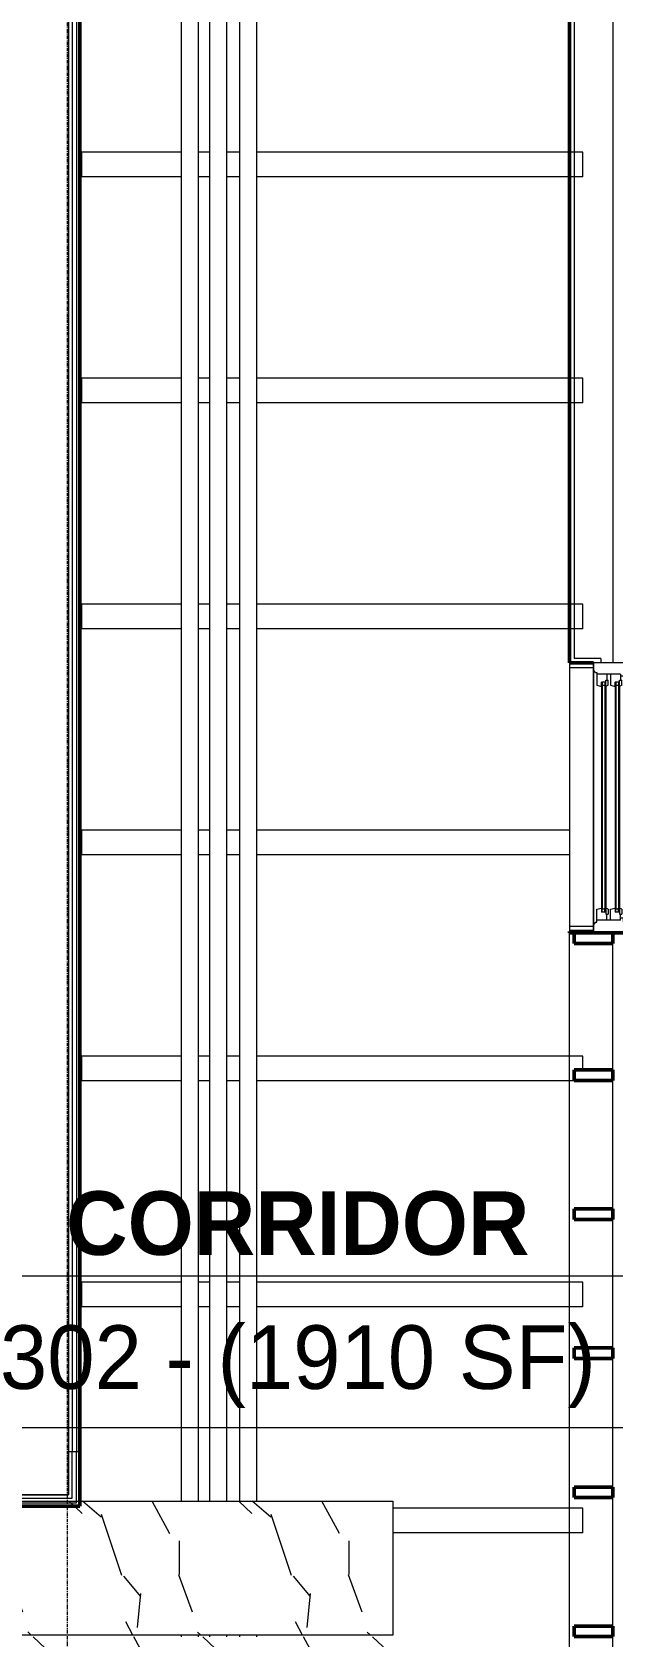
# Model space of a CAD drawing. Header units: inches. Extents: x -4218 to -1830, y 9767 to 12426.
# Drawn here: x -3486.3 to -3404.2, y 11007.3 to 11234.5 of the extents above; entities that cross this region are included whole.
import ezdxf

# ---------------------------------------------------------------- set-up
doc = ezdxf.new("R2010")
doc.units = ezdxf.units.IN
doc.header["$MEASUREMENT"] = 0
doc.linetypes.add('Grid Line 1_2_', pattern=[0.875, 0.5, -0.125, 0.125, -0.125])
for name, color, linetype, lineweight in [('0-1', 7, 'Continuous', 5), ('A-AREA-IDEN', 2, 'Continuous', 9), ('A-CLNG-1', 252, 'Continuous', 9), ('A-CLNG-2', 10, 'Continuous', 9), ('A-CLNG-PATT-1', 9, 'Continuous', 13), ('A-DETL-MBND', 5, 'Continuous', 9), ('A-GLAZ-1', 151, 'Continuous', 9), ('A-GLAZ-2', 151, 'Continuous', 20), ('A-GLAZ-CWMG', 51, 'Continuous', 9), ('A-GLAZ-CWMG-1', 51, 'Continuous', 50), ('A-ROOF-1', 132, 'Continuous', 9), ('A-WALL', 113, 'Continuous', 13), ('A-WALL-2', 250, 'Continuous', 13), ('A-WALL-7', 113, 'Continuous', 9), ('A-WALL-8', 113, 'Continuous', 50), ('I-WALL-1', 7, 'Continuous', 50), ('I-WALL-3', 252, 'Continuous', 9), ('I-WALL-4', 253, 'Continuous', 9), ('P-PIPE-1', 10, 'Continuous', 9), ('S-BEAM', 12, 'Continuous', 9), ('S-GRID-1', 1, 'Grid Line 1_2_', 9)]:
    doc.layers.add(name, color=color, linetype=linetype, lineweight=lineweight)
doc.styles.add('Century Gothic', font='ufonts.com_century-gothic.ttf', dxfattribs={"height": 9})
doc.styles.add('Century Gothic_B', font='GOTHICB.TTF', dxfattribs={"height": 9})

# ---------------------------------------------------------------- blocks, each defined once
blk = doc.blocks.new('CTR - 1st Phase - Common Walls_rvt-1-BACKGROUND - RCP - 3RD FLOOR')
at = {"layer": 'A-CLNG-PATT-1'}
h = blk.add_hatch(dxfattribs=at)
h.set_pattern_fill('FP_1', color=256, style=0, pattern_type=2)
h.set_pattern_definition([(108.435, (6.24, 0), (-23.9995167, 47.999875), [9.107, -66.787]), (139.399, (3.36, 8.64), (-144.0005735, 119.9994401), [4.425, -216.844]), (136.848, (24, 11.52), (-360.00235884, 335.99803914), [10.527, -515.834]), (109.983, (16.32, 18.72), (-71.99926767, 192.0004429), [5.618, -275.295]), (90, (14.4, 0), (-24, 24), [4.8, -19.2]), (118.443, (14.4, 4.8), (168.000806133, -311.999948405), [13.101, -641.971]), (84.289, (8.16, 16.32), (-24.00143285, -215.9997167), [4.824, -236.373]), (129.806, (8.64, 21.12), (96.0006462, -119.9991583), [3.749, -183.697])])
h.paths.add_polyline_path([(-3478.3, 10949.97), (-3435.32, 10949.97), (-3435.32, 10968.92), (-3478.3, 10968.92), (-3478.3, 10959.13)], flags=0)
h.paths.add_polyline_path([(-3498.05, 10969.17), (-3435.32, 10969.17), (-3435.32, 11007.32), (-3498.93, 11007.32), (-3498.93, 10971.49), (-3497.3, 10971.49), (-3497.3, 10969.49), (-3498.93, 10969.49), (-3498.93, 10969.17), (-3498.45, 10969.17)], flags=0)
h.paths.add_polyline_path([(-3497.3, 11007.57), (-3435.32, 11007.57), (-3435.32, 11026.52), (-3498.93, 11026.52), (-3498.93, 11009.49), (-3497.3, 11009.49), (-3497.3, 11008.06)], flags=0)
at = {"layer": 'A-CLNG-1'}
blk.add_line((-3498.93, 11026.52), (-3479.55, 11026.52), dxfattribs=at)
at = {"layer": 'A-CLNG-2'}
for p, q in [((-3479.55, 11026.52), (-3435.32, 11026.52)), ((-3435.32, 11026.52), (-3435.32, 11007.57)), ((-3435.32, 11007.57), (-3497.3, 11007.57))]:
    blk.add_line(p, q, dxfattribs=at)
at = {"layer": 'A-WALL-2'}
for p, q in [((-3481.17, 11362.61), (-3481.17, 11033.56)), ((-3480.67, 11362.61), (-3480.67, 11033.56)), ((-3480.05, 11362.61), (-3480.05, 11033.56)), ((-3481.17, 11032.94), (-3481.17, 11033.56)), ((-3481.17, 11027.44), (-3481.17, 11032.94)), ((-3480.67, 11027.44), (-3480.67, 11033.56)), ((-3480.05, 11026.94), (-3480.05, 11033.56)), ((-3499.17, 11027.44), (-3481.17, 11027.44)), ((-3498.67, 11026.94), (-3480.67, 11026.94)), ((-3498.05, 11026.31), (-3480.05, 11026.31)), ((-3480.67, 11026.94), (-3480.67, 11027.44)), ((-3480.05, 11026.31), (-3480.05, 11026.94))]:
    blk.add_line(p, q, dxfattribs=at)
at = {"layer": 'I-WALL-1'}
for p, q in [((-3479.55, 11362.61), (-3479.55, 11033.56)), ((-3479.55, 11033.56), (-3479.55, 11026.31)), ((-3479.55, 11025.81), (-3497.55, 11025.81)), ((-3479.55, 11026.31), (-3479.55, 11025.81))]:
    blk.add_line(p, q, dxfattribs=at)
at = {"layer": 'I-WALL-3'}
for p in [(-3479.55, 11362.61), (-3479.55, 11026.52)]:
    blk.add_line(p, (-3479.55, 11033.56), dxfattribs=at)
at = {"layer": 'I-WALL-4'}
blk.add_line((-3481.17, 11033.56), (-3479.55, 11033.56), dxfattribs=at)
blk.add_line((-3481.17, 11033.56), (-3479.55, 11033.56), dxfattribs=at)
at = {"layer": 'P-PIPE-1'}
for p, q in [((-3465.19, 11026.52), (-3465.19, 11687.66)), ((-3462.81, 11687.66), (-3462.81, 11026.52)), ((-3461.19, 11026.52), (-3461.19, 11687.66)), ((-3458.81, 11687.66), (-3458.81, 11026.52)), ((-3456.94, 11026.52), (-3456.94, 11687.66)), ((-3454.57, 11687.66), (-3454.57, 11026.52)), ((-3465.19, 11007.32), (-3465.19, 11007.57)), ((-3462.81, 11007.57), (-3462.81, 11007.32)), ((-3461.19, 11007.32), (-3461.19, 11007.57)), ((-3458.81, 11007.57), (-3458.81, 11007.32)), ((-3456.94, 11007.32), (-3456.94, 11007.57)), ((-3454.57, 11007.57), (-3454.57, 11007.32))]:
    blk.add_line(p, q, dxfattribs=at)
blk = doc.blocks.new('Rectangular Mullion - Stud - Vertical-2194501-BACKGROUND - RCP - 3RD FLOOR')
at = {"layer": 'A-GLAZ-CWMG-1'}
for p, q in [((-1.5, -2.75), (-1.5, 2.75)), ((-1.5, 2.75), (0, 2.75)), ((0, 2.75), (0, -2.75)), ((0, -2.75), (-1.5, -2.75))]:
    blk.add_line(p, q, dxfattribs=at)
blk = doc.blocks.new('Rectangular Mullion - Stud - Vertical-2194370-BACKGROUND - RCP - 3RD FLOOR')
at = {"layer": 'A-GLAZ-CWMG-1'}
for p, q in [((1.5, 2.75), (0, 2.75)), ((0, 2.75), (0, -2.75)), ((1.5, -2.75), (1.5, 2.75)), ((0, -2.75), (1.5, -2.75))]:
    blk.add_line(p, q, dxfattribs=at)
blk = doc.blocks.new('Window-Double_Hung-Andersen-400_Series-Tilt_Wash - DOUBLE HUNG - COTTAGE - 3RD FLOOR-2888224-BACKGROUND - RCP - 3RD FLOOR')
at = {"layer": 'A-GLAZ-1'}
for p, q in [((-16.29, 2.5), (-15.7, 2.5)), ((-15.82, 2.5), (-15.82, 2.12)), ((-15.7, 2.62), (15.7, 2.62)), ((-15.7, 2.5), (15.7, 2.5)), ((16.29, 2.5), (15.7, 2.5)), ((15.82, 2.5), (15.82, 2.12)), ((-16.29, 2.12), (-15.7, 2.12)), ((-16.29, 0.56), (-15.7, 0.56)), ((-16.29, 0.19), (-15.7, 0.19)), ((-15.82, 0.56), (-15.82, 0.19)), ((-15.7, 2.12), (15.7, 2.12)), ((-15.7, 2), (15.7, 2)), ((-15.7, 0.69), (15.7, 0.69)), ((-15.7, 0.56), (15.7, 0.56)), ((-15.7, 0.19), (15.7, 0.19)), ((-15.7, 0.06), (15.7, 0.06)), ((16.29, 2.12), (15.7, 2.12)), ((16.29, 0.56), (15.7, 0.56)), ((16.29, 0.19), (15.7, 0.19)), ((15.82, 0.56), (15.82, 0.19)), ((18.95, -1.06), (-18.95, -1.06)), ((-18.95, -1.06), (-18.95, -4.44)), ((-18.32, -1.06), (-18.32, -4.44)), ((18.32, -1.06), (18.32, -4.44)), ((18.95, -4.44), (18.95, -1.06)), ((-19.01, -2.44), (-19.01, -3.94)), ((-19.01, -2.44), (-18.95, -2.44)), ((-19.01, -3.94), (-18.95, -3.94)), ((-18.95, -4.44), (18.95, -4.44)), ((18.95, -2.44), (19.01, -2.44)), ((18.95, -3.94), (19.01, -3.94)), ((19.01, -3.94), (19.01, -2.44))]:
    blk.add_line(p, q, dxfattribs=at)
at = {"layer": 'A-GLAZ-2'}
for p, q in [((19.01, 4.81), (-19.01, 4.81)), ((-19.01, 4.81), (-19.01, -1.06)), ((-18.2, 4.81), (-18.2, 4)), ((18.2, 4.81), (18.2, 4)), ((19.01, -1.06), (19.01, 4.81)), ((-19.01, 3.44), (-20.51, 3.44)), ((-18.2, 4), (-17.92, 4)), ((-17.92, 4), (-17.61, 3.19)), ((-17.61, 3.19), (-17.14, 3.19)), ((-17.42, 2.75), (-16.57, 2.75)), ((-17.42, 2.75), (-17.42, -0.56)), ((-17.14, 3.19), (-17.14, 2.75)), ((-15.86, 2.97), (-16.57, 2.97)), ((-16.57, 2.62), (-16.57, 2.97)), ((-15.7, 2.62), (-16.57, 2.62)), ((-16.29, 2.62), (-16.29, 2)), ((-15.86, 2.97), (-15.7, 2.62)), ((15.86, 2.97), (15.7, 2.62)), ((15.7, 2.62), (16.57, 2.62)), ((15.86, 2.97), (16.57, 2.97)), ((16.29, 2.62), (16.29, 2)), ((16.57, 2.62), (16.57, 2.97)), ((17.42, 2.75), (16.57, 2.75)), ((17.14, 3.19), (17.14, 2.75)), ((17.61, 3.19), (17.14, 3.19)), ((17.42, 2.75), (17.42, -0.56)), ((17.92, 4), (17.61, 3.19)), ((18.2, 4), (17.92, 4)), ((19.01, 3.44), (20.51, 3.44)), ((-17.42, 1.37), (-15.86, 1.37)), ((-17.42, 0.81), (-16.57, 0.81)), ((-15.86, 1.03), (-16.57, 1.03)), ((-16.57, 0.69), (-16.57, 1.03)), ((-15.7, 0.69), (-16.57, 0.69)), ((-15.7, 2), (-16.29, 2)), ((-16.29, 0.69), (-16.29, 0.06)), ((-15.7, 0.06), (-16.29, 0.06)), ((-15.86, 1.37), (-15.7, 2)), ((-15.86, 1.03), (-15.7, 0.69)), ((-15.86, -0.56), (-15.7, 0.06)), ((15.7, 2), (16.29, 2)), ((15.86, 1.37), (15.7, 2)), ((15.86, 1.03), (15.7, 0.69)), ((15.7, 0.69), (16.57, 0.69)), ((15.7, 0.06), (16.29, 0.06)), ((15.86, -0.56), (15.7, 0.06)), ((17.42, 1.37), (15.86, 1.37)), ((15.86, 1.03), (16.57, 1.03)), ((16.29, 0.69), (16.29, 0.06)), ((16.57, 0.69), (16.57, 1.03)), ((17.42, 0.81), (16.57, 0.81)), ((-19.01, -1.06), (19.01, -1.06)), ((-17.67, -0.78), (-18, -1.06)), ((-17.67, -0.78), (-17.67, -0.56)), ((-17.67, -0.56), (-15.86, -0.56)), ((17.67, -0.56), (15.86, -0.56)), ((17.67, -0.78), (17.67, -0.56)), ((17.67, -0.78), (18, -1.06))]:
    blk.add_line(p, q, dxfattribs=at)
blk = doc.blocks.new('Dimension Lumber - LVL - 3_5X5_5-2690761-BACKGROUND - RCP - 3RD FLOOR')
at = {"layer": 'A-DETL-MBND'}
for p, q in [((-3479.46, 11214.04), (-3479.46, 11217.54)), ((-3479.46, 11217.54), (-3479.34, 11217.54)), ((-3479.34, 11217.54), (-3479.34, 11214.04)), ((-3465.19, 11217.54), (-3479.34, 11217.54)), ((-3461.19, 11217.54), (-3462.81, 11217.54)), ((-3456.94, 11217.54), (-3458.81, 11217.54)), ((-3410.3, 11217.54), (-3454.57, 11217.54)), ((-3409.67, 11217.54), (-3410.3, 11217.54)), ((-3408.43, 11217.54), (-3409.63, 11217.54)), ((-3408.43, 11214.04), (-3408.43, 11217.54)), ((-3479.34, 11214.04), (-3479.46, 11214.04)), ((-3465.19, 11214.04), (-3479.34, 11214.04)), ((-3461.19, 11214.04), (-3462.81, 11214.04)), ((-3456.94, 11214.04), (-3458.81, 11214.04)), ((-3410.3, 11214.04), (-3454.57, 11214.04)), ((-3408.43, 11214.04), (-3410.3, 11214.04))]:
    blk.add_line(p, q, dxfattribs=at)
blk = doc.blocks.new('Dimension Lumber - LVL - 3_5X5_5-V137-BACKGROUND - RCP - 3RD FLOOR')
at = {"layer": 'A-DETL-MBND'}
for p, q in [((-3479.46, 11182.04), (-3479.46, 11185.54)), ((-3479.46, 11185.54), (-3479.34, 11185.54)), ((-3479.34, 11185.54), (-3479.34, 11182.04)), ((-3465.19, 11185.54), (-3479.34, 11185.54)), ((-3461.19, 11185.54), (-3462.81, 11185.54)), ((-3456.94, 11185.54), (-3458.81, 11185.54)), ((-3410.3, 11185.54), (-3454.57, 11185.54)), ((-3408.43, 11185.54), (-3410.3, 11185.54)), ((-3408.43, 11182.04), (-3408.43, 11185.54)), ((-3479.34, 11182.04), (-3479.46, 11182.04)), ((-3465.19, 11182.04), (-3479.34, 11182.04)), ((-3461.19, 11182.04), (-3462.81, 11182.04)), ((-3456.94, 11182.04), (-3458.81, 11182.04)), ((-3410.3, 11182.04), (-3454.57, 11182.04)), ((-3408.43, 11182.04), (-3410.3, 11182.04))]:
    blk.add_line(p, q, dxfattribs=at)
blk = doc.blocks.new('Dimension Lumber - LVL - 3_5X5_5-V138-BACKGROUND - RCP - 3RD FLOOR')
at = {"layer": 'A-DETL-MBND'}
for p, q in [((-3479.46, 11150.04), (-3479.46, 11153.54)), ((-3479.46, 11153.54), (-3479.34, 11153.54)), ((-3479.34, 11153.54), (-3479.34, 11150.04)), ((-3465.19, 11153.54), (-3479.34, 11153.54)), ((-3461.19, 11153.54), (-3462.81, 11153.54)), ((-3456.94, 11153.54), (-3458.81, 11153.54)), ((-3410.3, 11153.54), (-3454.57, 11153.54)), ((-3408.43, 11153.54), (-3410.3, 11153.54)), ((-3408.43, 11150.04), (-3408.43, 11153.54)), ((-3479.34, 11150.04), (-3479.46, 11150.04)), ((-3465.19, 11150.04), (-3479.34, 11150.04)), ((-3461.19, 11150.04), (-3462.81, 11150.04)), ((-3456.94, 11150.04), (-3458.81, 11150.04)), ((-3410.3, 11150.04), (-3454.57, 11150.04)), ((-3409.7, 11150.04), (-3410.3, 11150.04)), ((-3408.43, 11150.04), (-3409.67, 11150.04))]:
    blk.add_line(p, q, dxfattribs=at)
blk = doc.blocks.new('Dimension Lumber - LVL - 3_5X5_5-V139-BACKGROUND - RCP - 3RD FLOOR')
at = {"layer": 'A-DETL-MBND'}
for p, q in [((-3479.46, 11118.04), (-3479.46, 11121.54)), ((-3479.46, 11121.54), (-3479.34, 11121.54)), ((-3479.34, 11121.54), (-3479.34, 11118.04)), ((-3465.19, 11121.54), (-3479.34, 11121.54)), ((-3461.19, 11121.54), (-3462.81, 11121.54)), ((-3456.94, 11121.54), (-3458.81, 11121.54)), ((-3410.3, 11121.54), (-3454.57, 11121.54)), ((-3479.34, 11118.04), (-3479.46, 11118.04)), ((-3465.19, 11118.04), (-3479.34, 11118.04)), ((-3461.19, 11118.04), (-3462.81, 11118.04)), ((-3456.94, 11118.04), (-3458.81, 11118.04)), ((-3410.3, 11118.04), (-3454.57, 11118.04))]:
    blk.add_line(p, q, dxfattribs=at)
blk = doc.blocks.new('Dimension Lumber - LVL - 3_5X5_5-V140-BACKGROUND - RCP - 3RD FLOOR')
at = {"layer": 'A-DETL-MBND'}
for p, q in [((-3479.46, 11086.04), (-3479.46, 11089.54)), ((-3479.46, 11089.54), (-3479.34, 11089.54)), ((-3479.34, 11089.54), (-3479.34, 11086.04)), ((-3465.19, 11089.54), (-3479.34, 11089.54)), ((-3461.19, 11089.54), (-3462.81, 11089.54)), ((-3456.94, 11089.54), (-3458.81, 11089.54)), ((-3410.3, 11089.54), (-3454.57, 11089.54)), ((-3408.43, 11089.54), (-3410.3, 11089.54)), ((-3408.43, 11087.59), (-3408.43, 11089.54)), ((-3479.34, 11086.04), (-3479.46, 11086.04)), ((-3465.19, 11086.04), (-3479.34, 11086.04)), ((-3461.19, 11086.04), (-3462.81, 11086.04)), ((-3456.94, 11086.04), (-3458.81, 11086.04)), ((-3410.3, 11086.04), (-3454.57, 11086.04)), ((-3408.43, 11086.04), (-3410.3, 11086.04)), ((-3408.43, 11086.04), (-3408.43, 11086.09))]:
    blk.add_line(p, q, dxfattribs=at)
blk = doc.blocks.new('Dimension Lumber - LVL - 3_5X5_5-V141-BACKGROUND - RCP - 3RD FLOOR')
at = {"layer": 'A-DETL-MBND'}
for p, q in [((-3479.46, 11054.04), (-3479.46, 11057.54)), ((-3479.46, 11057.54), (-3479.34, 11057.54)), ((-3479.34, 11057.54), (-3479.34, 11054.04)), ((-3465.19, 11057.54), (-3479.34, 11057.54)), ((-3461.19, 11057.54), (-3462.81, 11057.54)), ((-3456.94, 11057.54), (-3458.81, 11057.54)), ((-3410.3, 11057.54), (-3454.57, 11057.54)), ((-3408.43, 11057.54), (-3410.3, 11057.54)), ((-3408.43, 11054.04), (-3408.43, 11057.54)), ((-3479.34, 11054.04), (-3479.46, 11054.04)), ((-3465.19, 11054.04), (-3479.34, 11054.04)), ((-3461.19, 11054.04), (-3462.81, 11054.04)), ((-3456.94, 11054.04), (-3458.81, 11054.04)), ((-3410.3, 11054.04), (-3454.57, 11054.04)), ((-3408.46, 11054.04), (-3410.3, 11054.04))]:
    blk.add_line(p, q, dxfattribs=at)
blk = doc.blocks.new('Dimension Lumber - LVL - 3_5X5_5-2690762-BACKGROUND - RCP - 3RD FLOOR')
at = {"layer": 'A-DETL-MBND'}
for p, q in [((-3498.93, 11025.54), (-3499.17, 11025.54)), ((-3410.3, 11025.54), (-3435.32, 11025.54)), ((-3408.43, 11025.54), (-3410.3, 11025.54)), ((-3408.43, 11022.04), (-3408.43, 11025.54)), ((-3498.93, 11022.04), (-3499.17, 11022.04)), ((-3410.3, 11022.04), (-3435.32, 11022.04)), ((-3408.43, 11022.04), (-3410.3, 11022.04))]:
    blk.add_line(p, q, dxfattribs=at)

msp = doc.modelspace()

# ---------------------------------------------------------------- linework, layer by layer
at = {"layer": 'A-AREA-IDEN', "flags": 128}
msp.add_lwpolyline([(-3493.87, 11058.43), (-3402.38, 11058.43), (-3402.38, 11036.94), (-3493.87, 11036.94)], close=True, dxfattribs=at)
at = {"layer": 'A-ROOF-1'}
for p, q in [((-3481.17, 11369.24), (-3481.17, 11027.44)), ((-3481.17, 11027.44), (-3499.17, 11027.44))]:
    msp.add_line(p, q, dxfattribs=at)
at = {"layer": 'A-WALL'}
for p, q in [((-3409.67, 11255.64), (-3409.67, 11145.83)), ((-3404.17, 11250.14), (-3404.17, 11145.2)), ((-3405.86, 11145.83), (-3409.67, 11145.83)), ((-3405.86, 11145.83), (-3405.86, 11145.2))]:
    msp.add_line(p, q, dxfattribs=at)
at = {"layer": 'A-WALL-7'}
for p, q in [((-3410.3, 11145.2), (-3410.3, 11145.14)), ((-3410.3, 11107.24), (-3410.3, 11107.18)), ((-3410.3, 10842.51), (-3410.3, 11106.99)), ((-3404.17, 11107), (-3404.17, 11107.18)), ((-3404.17, 11087.59), (-3404.17, 11105.49)), ((-3404.17, 11067.91), (-3404.17, 11086.09)), ((-3404.17, 11048.23), (-3404.17, 11066.41)), ((-3404.17, 11028.54), (-3404.17, 11046.73)), ((-3404.17, 11008.86), (-3404.17, 11027.04)), ((-3404.17, 10989.17), (-3404.17, 11007.36))]:
    msp.add_line(p, q, dxfattribs=at)
at = {"layer": 'A-WALL-8'}
for p, q in [((-3410.3, 11145.2), (-3410.3, 11256.26)), ((-3406.92, 11145.2), (-3410.3, 11145.2)), ((-3410.3, 11106.99), (-3410.3, 11107.18)), ((-3410.3, 11107.18), (-3406.92, 11107.18)), ((-3401.42, 11106.99), (-3410.3, 11106.99))]:
    msp.add_line(p, q, dxfattribs=at)
at = {"layer": 'S-GRID-1'}
msp.add_line((-3481.32, 9836.18), (-3481.32, 12376.81), dxfattribs=at)

# ---------------------------------------------------------------- block references
at = {"layer": '0-1'}
msp.add_blockref('CTR - 1st Phase - Common Walls_rvt-1-BACKGROUND - RCP - 3RD FLOOR', (0, 0), dxfattribs=at)
at = {"layer": 'A-GLAZ-1', "rotation": 269.9999999999999}
msp.add_blockref('Window-Double_Hung-Andersen-400_Series-Tilt_Wash - DOUBLE HUNG - COTTAGE - 3RD FLOOR-2888224-BACKGROUND - RCP - 3RD FLOOR', (-3405.86, 11126.19), dxfattribs=at)
at = {"layer": 'A-GLAZ-CWMG', "rotation": 90.00000000000884}
msp.add_blockref('Rectangular Mullion - Stud - Vertical-2194501-BACKGROUND - RCP - 3RD FLOOR', (-3406.92, 11106.99), dxfattribs=at)
at = {"layer": 'A-GLAZ-CWMG', "extrusion": (0, 0, -1), "rotation": 269.9999999999911}
for p in [(3406.92, 11087.59), (3406.92, 11067.91), (3406.92, 11048.23), (3406.92, 11028.54), (3406.92, 11008.86)]:
    msp.add_blockref('Rectangular Mullion - Stud - Vertical-2194370-BACKGROUND - RCP - 3RD FLOOR', p, dxfattribs=at)
at = {"layer": 'S-BEAM'}
for name in ['Dimension Lumber - LVL - 3_5X5_5-2690761-BACKGROUND - RCP - 3RD FLOOR', 'Dimension Lumber - LVL - 3_5X5_5-V137-BACKGROUND - RCP - 3RD FLOOR', 'Dimension Lumber - LVL - 3_5X5_5-V138-BACKGROUND - RCP - 3RD FLOOR', 'Dimension Lumber - LVL - 3_5X5_5-V139-BACKGROUND - RCP - 3RD FLOOR', 'Dimension Lumber - LVL - 3_5X5_5-V140-BACKGROUND - RCP - 3RD FLOOR', 'Dimension Lumber - LVL - 3_5X5_5-V141-BACKGROUND - RCP - 3RD FLOOR', 'Dimension Lumber - LVL - 3_5X5_5-2690762-BACKGROUND - RCP - 3RD FLOOR']:
    msp.add_blockref(name, (0, 0), dxfattribs=at)

# ---------------------------------------------------------------- texts
at = {"layer": 'A-AREA-IDEN', "char_height": 9, "attachment_point": 1}
for s, insert, width, style in [('CORRIDOR', (-3481.5, 11070.4), 80.598, 'Century Gothic_B'), ('302 - (1910 SF)', (-3490.87, 11051.43), 103.323, 'Century Gothic')]:
    msp.add_mtext(s, dxfattribs=dict(at, insert=insert, width=width, style=style))

doc.saveas('drawing.dxf')
